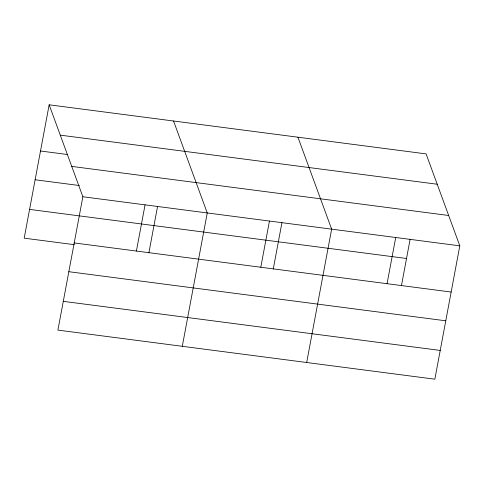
<?xml version="1.0" encoding="UTF-8"?>
<svg xmlns="http://www.w3.org/2000/svg" width="484" height="484" viewBox="0 0 484 484"><rect width="100%" height="100%" fill="white"/><g stroke="black" fill="none" stroke-linecap="round" stroke-linejoin="round"><path stroke-width="0.73" d="M49.156 104.804L82.861 196.746L57.905 330.106L434.844 379.196L459.8 245.842L426.095 153.894L49.156 104.804L24.2 238.158L74.403 244.698M136.409 251.045L145.055 204.847M148.866 252.884L157.578 206.335M182.293 346.302L207.249 212.948L173.55 121.006M260.797 267.247L269.443 221.049M273.254 269.086L281.966 222.537M306.681 362.504L331.643 229.15L297.938 137.202M387.073 283.691L395.718 237.493M401.417 285.778L410.129 239.229M60.276 135.145L437.221 184.235M40.511 151.002L67.488 154.517M71.735 166.405L448.68 215.495M35.126 179.764L79.34 185.523M82.861 196.746L459.8 245.842M29.584 209.397L406.524 258.492M74.215 242.944L451.155 292.04M68.831 271.706L445.77 320.801M63.283 301.344L440.228 350.434"/></g></svg>
